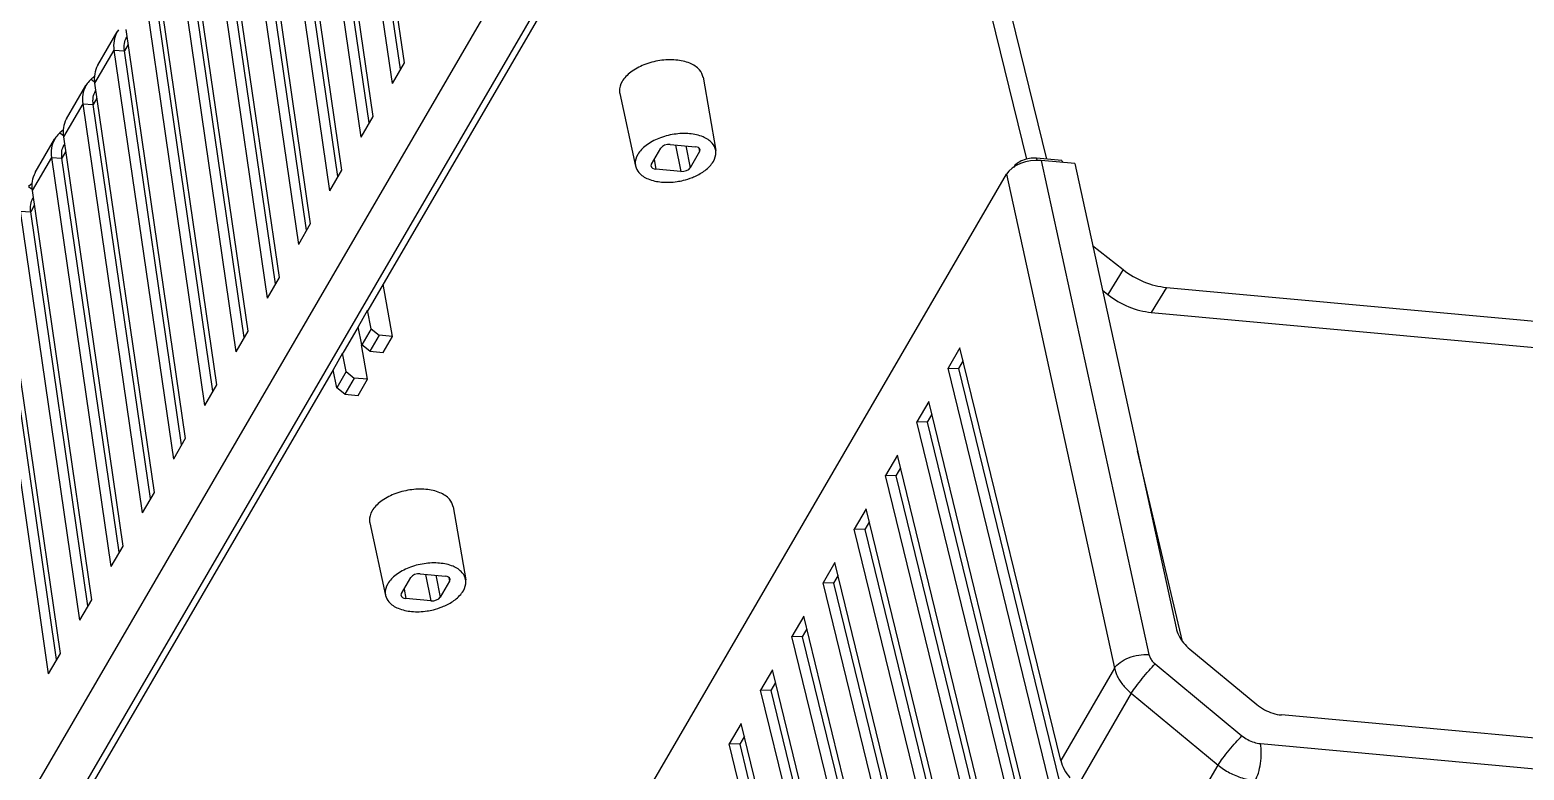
# Model space of a CAD drawing. Header units: millimetres. Extents: x 10368 to 13229, y -13270 to -11269.
# Drawn here: x 12623.4 to 12705.7, y -12717.3 to -12676.6 of the extents above; entities that cross this region are included whole.
import ezdxf

# ---------------------------------------------------------------- set-up
doc = ezdxf.new("R2010")
doc.units = ezdxf.units.MM

# ---------------------------------------------------------------- blocks, each defined once
blk = doc.blocks.new('u59')
at = {"color": 7, "linetype": 'Continuous'}
for p, q in [((-24.488, 572.292), (-113.002, 420.342)), ((-15.972, 528.755), (-104.502, 376.779)), ((-103.728, 382.626), (-21.745, 523.365)), ((-126.994, 451.706), (-379.207, 474.766)), ((-98.294, 451.74), (-103.842, 474.462)), ((-103.274, 474.463), (-97.72, 451.72)), ((-377.468, 472.924), (-128.15, 450.129)), ((-103.93, 473.337), (-98.377, 450.594)), ((-75.895, 431.109), (-51.793, 472.485)), ((-100.016, 448.783), (-105.564, 471.505)), ((-104.996, 471.506), (-99.443, 448.764)), ((-105.652, 470.38), (-100.099, 447.637)), ((-101.739, 445.827), (-107.287, 468.548)), ((-106.718, 468.55), (-101.165, 445.807)), ((-107.375, 467.423), (-101.821, 444.68)), ((-103.461, 442.87), (-109.009, 465.592)), ((-108.441, 465.593), (-102.888, 442.85)), ((-109.097, 464.467), (-103.544, 441.724)), ((-105.183, 439.913), (-110.731, 462.635)), ((-110.163, 462.636), (-104.61, 439.893)), ((-110.819, 461.51), (-105.266, 438.767)), ((-106.906, 436.957), (-112.454, 459.678)), ((-111.885, 459.68), (-106.332, 436.937)), ((-112.542, 458.553), (-106.988, 435.81)), ((-121.77, 457.847), (-124.658, 452.889)), ((-108.628, 434), (-114.176, 456.722)), ((-113.608, 456.723), (-108.055, 433.98)), ((-114.264, 455.596), (-108.711, 432.854)), ((-119.876, 448.935), (-116.921, 454.007)), ((-110.35, 431.043), (-115.898, 453.765)), ((-115.33, 453.766), (-109.777, 431.023)), ((-119.876, 448.935), (-124.658, 452.889)), ((-118.947, 447.551), (-115.985, 452.635)), ((-115.985, 452.635), (-110.433, 429.897)), ((-98.549, 451.301), (-98.294, 451.74)), ((-98.377, 450.594), (-97.72, 451.72)), ((-98.294, 451.74), (-97.72, 451.72)), ((-120.978, 427.952), (-368.604, 450.592)), ((-121.193, 447.32), (-125.975, 451.274)), ((-121.811, 426.575), (-369.534, 449.223)), ((-123.107, 446.507), (-126.79, 449.552)), ((-100.272, 448.345), (-100.016, 448.783)), ((-100.099, 447.637), (-99.443, 448.764)), ((-100.016, 448.783), (-99.443, 448.764)), ((-113.002, 420.342), (-118.947, 447.551)), ((-60.847, 446.734), (-60.19, 447.86)), ((-56.919, 425.326), (-60.19, 447.86)), ((-114.905, 419.583), (-120.85, 446.791)), ((-57.575, 424.2), (-60.847, 446.734)), ((-60.647, 447.076), (-57.496, 425.367)), ((-122.704, 446.074), (-120.215, 435.584)), ((-101.994, 445.388), (-101.739, 445.827)), ((-101.821, 444.68), (-101.165, 445.807)), ((-101.739, 445.827), (-101.165, 445.807)), ((-116.756, 419.752), (-122.345, 445.329)), ((-62.569, 443.777), (-61.913, 444.904)), ((-58.641, 422.37), (-61.913, 444.904)), ((-62.37, 444.12), (-59.218, 422.41)), ((-82.302, 442.75), (-81.786, 443.637)), ((-81.539, 442.431), (-81.786, 443.637)), ((-80.981, 442.39), (-81.278, 443.839)), ((-81.278, 443.839), (-79.889, 443.712)), ((-79.657, 443.442), (-80.173, 442.555)), ((-79.803, 443.191), (-79.889, 443.712)), ((-79.634, 443.549), (-79.657, 443.442)), ((-77.907, 439.549), (-78.774, 443.542)), ((-59.298, 421.243), (-62.569, 443.777)), ((-103.716, 442.431), (-103.461, 442.87)), ((-103.544, 441.724), (-102.888, 442.85)), ((-103.461, 442.87), (-102.888, 442.85)), ((-82.495, 438.655), (-83.191, 442.681)), ((-82.324, 442.635), (-82.302, 442.75)), ((-82.259, 442.555), (-82.302, 442.75)), ((-80.681, 442.352), (-82.07, 442.479)), ((-64.291, 440.821), (-63.635, 441.947)), ((-60.364, 419.413), (-63.635, 441.947)), ((-61.02, 418.286), (-64.291, 440.821)), ((-64.092, 441.163), (-60.94, 419.453)), ((-105.439, 439.475), (-105.183, 439.913)), ((-105.266, 438.767), (-104.61, 439.893)), ((-105.183, 439.913), (-104.61, 439.893)), ((-66.014, 437.864), (-65.357, 438.99)), ((-62.086, 416.456), (-65.357, 438.99)), ((-65.814, 438.206), (-62.663, 416.497)), ((-62.742, 415.33), (-66.014, 437.864)), ((-107.161, 436.518), (-106.906, 436.957)), ((-106.988, 435.81), (-106.332, 436.937)), ((-106.906, 436.957), (-106.332, 436.937)), ((-67.736, 434.907), (-67.08, 436.034)), ((-63.808, 413.499), (-67.08, 436.034)), ((-64.465, 412.373), (-67.736, 434.907)), ((-67.537, 435.25), (-64.385, 413.54)), ((-108.884, 433.561), (-108.628, 434)), ((-108.628, 434), (-108.055, 433.98)), ((-108.711, 432.854), (-108.055, 433.98)), ((-77.269, 432.525), (-77.786, 431.638)), ((-76.529, 432.457), (-77.269, 432.525)), ((-77.045, 431.57), (-76.529, 432.457)), ((-76.529, 432.457), (-76.091, 432.104)), ((-69.458, 431.951), (-68.802, 433.077)), ((-65.531, 410.543), (-68.802, 433.077)), ((-77.786, 431.638), (-77.445, 429.744)), ((-77.786, 431.638), (-77.045, 431.57)), ((-76.61, 431.213), (-77.045, 431.57)), ((-76.61, 431.213), (-76.091, 432.104)), ((-76.091, 432.104), (-75.895, 431.109)), ((-66.187, 409.416), (-69.458, 431.951)), ((-69.259, 432.293), (-66.107, 410.583)), ((-110.606, 430.605), (-110.35, 431.043)), ((-110.433, 429.897), (-109.777, 431.023)), ((-109.777, 431.023), (-110.35, 431.043)), ((-76.61, 431.213), (-76.409, 430.203)), ((-76.409, 430.203), (-75.895, 431.109)), ((-78.647, 430.16), (-79.164, 429.273)), ((-77.906, 430.092), (-78.647, 430.16)), ((-78.423, 429.205), (-77.906, 430.092)), ((-77.906, 430.092), (-77.469, 429.739)), ((-77.273, 428.743), (-76.422, 430.205)), ((-71.181, 428.994), (-70.525, 430.12)), ((-67.253, 407.586), (-70.525, 430.12)), ((-79.164, 429.273), (-78.645, 426.39)), ((-79.164, 429.273), (-78.423, 429.205)), ((-77.988, 428.848), (-78.423, 429.205)), ((-77.988, 428.848), (-77.469, 429.739)), ((-77.469, 429.739), (-77.273, 428.743)), ((-70.981, 429.336), (-67.83, 407.627)), ((-77.988, 428.848), (-77.787, 427.838)), ((-77.787, 427.838), (-77.273, 428.743)), ((-67.909, 406.46), (-71.181, 428.994)), ((-121.811, 426.575), (-120.978, 427.952)), ((-104.117, 382.662), (-77.8, 427.839)), ((-119.422, 425.592), (-118.589, 426.97)), ((-118.279, 426.724), (-118.589, 426.97)), ((-72.903, 426.037), (-72.247, 427.164)), ((-68.975, 404.629), (-72.247, 427.164)), ((-69.632, 403.503), (-72.903, 426.037)), ((-72.704, 426.379), (-69.552, 404.67)), ((-117.741, 424.259), (-119.422, 425.592)), ((-74.625, 423.08), (-73.969, 424.207)), ((-70.698, 401.673), (-73.969, 424.207)), ((-74.426, 423.423), (-71.274, 401.713)), ((-71.354, 400.546), (-74.625, 423.08)), ((-59.417, 422.068), (-59.218, 422.41)), ((-58.641, 422.37), (-59.218, 422.41)), ((-76.348, 420.124), (-75.692, 421.25)), ((-72.42, 398.716), (-75.692, 421.25)), ((-60.364, 419.413), (-59.298, 421.243)), ((-59.299, 420.852), (-59.105, 421.022)), ((-59.105, 421.022), (-59.297, 421.166)), ((-94.76, 418.736), (-95.056, 420.186)), ((-95.056, 420.186), (-93.668, 420.059)), ((-93.581, 419.538), (-93.668, 420.059)), ((-73.076, 397.59), (-76.348, 420.124)), ((-76.148, 420.466), (-72.997, 398.757)), ((-59.473, 420.245), (-60.539, 418.415)), ((-116.756, 419.752), (-114.905, 419.583)), ((-116.052, 419.591), (-116.08, 419.69)), ((-116.052, 419.591), (-114.642, 419.463)), ((-109.679, 396.914), (-115.196, 419.512)), ((-114.642, 419.463), (-114.671, 419.59)), ((-108.939, 398.403), (-114.095, 419.52)), ((-96.081, 419.096), (-95.564, 419.983)), ((-95.318, 418.777), (-95.564, 419.983)), ((-93.435, 419.789), (-93.952, 418.901)), ((-93.412, 419.896), (-93.435, 419.789)), ((-91.686, 415.896), (-92.553, 419.888)), ((-61.14, 419.111), (-60.94, 419.453)), ((-60.364, 419.413), (-60.94, 419.453)), ((-96.274, 415.002), (-96.97, 419.028)), ((-96.103, 418.982), (-96.081, 419.096)), ((-96.037, 418.901), (-96.081, 419.096)), ((-94.46, 418.699), (-95.849, 418.826)), ((-78.07, 417.167), (-77.414, 418.293)), ((-74.142, 395.759), (-77.414, 418.293)), ((-62.086, 416.456), (-61.02, 418.286)), ((-61.021, 417.895), (-60.828, 418.065)), ((-60.828, 418.065), (-61.02, 418.209)), ((-74.799, 394.633), (-78.07, 417.167)), ((-77.871, 417.509), (-74.719, 395.8)), ((-61.195, 417.288), (-62.261, 415.458)), ((-62.862, 416.154), (-62.663, 416.497)), ((-62.086, 416.456), (-62.663, 416.497)), ((-79.792, 414.21), (-79.136, 415.337)), ((-75.865, 392.803), (-79.136, 415.337)), ((-63.808, 413.499), (-62.742, 415.33)), ((-62.743, 414.938), (-62.55, 415.109)), ((-62.55, 415.109), (-62.742, 415.252)), ((-79.593, 414.553), (-76.441, 392.843)), ((-62.917, 414.332), (-63.984, 412.501)), ((-76.521, 391.676), (-79.792, 414.21)), ((-64.584, 413.198), (-64.385, 413.54)), ((-63.808, 413.499), (-64.385, 413.54))]:
    blk.add_line(p, q, dxfattribs=at)
for centre, radius, start, end in [((-61.736, 419.114), 1.387, 324.23487, 329.7112), ((-61.776, 419.143), 1.436, 311.3546, 324.22084), ((-63.498, 416.187), 1.436, 311.3546, 324.22084), ((-63.459, 416.158), 1.387, 324.23487, 329.7112), ((-65.181, 413.201), 1.387, 324.23487, 329.7112)]:
    blk.add_arc(centre, radius, start, end, dxfattribs=at)
for centre, major_axis, ratio, start_param, end_param in [((-81.415, 443.603), (0.393, 0.076), 0.576695, 1.102984, 2.673476), ((-80.027, 443.476), (0.393, 0.077), 0.576412, -0.013369, 1.102319), ((-81.932, 442.716), (0.393, 0.077), 0.576412, -3.123309, -2.039273), ((-80.544, 442.589), (0.393, 0.076), 0.576695, -2.038608, -0.468117), ((-120.434, 425.142), (3.023, -1.765), 0.73023, 1.377651, 2.140132), ((-121.267, 423.764), (3.023, -1.765), 0.73023, 1.377651, 2.140132), ((-114.391, 420.471), (1.473, 0.286), 0.577437, -2.036861, -0.467967), ((-95.194, 419.949), (0.393, 0.076), 0.576695, 1.102984, 2.673476), ((-93.806, 419.822), (0.393, 0.077), 0.576412, -0.013369, 1.102319), ((-95.711, 419.062), (0.393, 0.077), 0.576412, -3.123309, -2.039273), ((-94.322, 418.935), (0.393, 0.076), 0.576695, -2.038608, -0.468117)]:
    blk.add_ellipse(centre, major_axis=major_axis, ratio=ratio, start_param=start_param, end_param=end_param, dxfattribs=at)
for points, start_tangent, end_tangent in [([(-126.702, 453.743), (-126.878, 453.326), (-126.995, 452.796), (-127.035, 452.229), (-126.994, 451.706)], (-0.503348, -0.864084), (0.168222, -0.985749)), ([(-124.658, 452.889), (-125.292, 453.309), (-125.989, 453.6), (-126.702, 453.743)], (-0.777148, 0.629317), (-0.995861, 0.09089)), ([(-116.176, 453.129), (-116.495, 453.594)], (-0.469796, 0.882775), (-0.647144, 0.762368)), ([(-115.985, 452.635), (-116.176, 453.129)], (-0.237205, 0.97146), (-0.469796, 0.882775)), ([(-124.658, 452.889), (-124.923, 452.509), (-125.265, 452.071), (-125.634, 451.638), (-125.975, 451.274)], (-0.540471, -0.841363), (-0.707093, -0.70712)), ([(-125.975, 451.274), (-126.29, 451.487), (-126.638, 451.634), (-126.994, 451.706)], (-0.770578, 0.637346), (-0.995877, 0.09071)), ([(-126.79, 449.552), (-127.211, 449.836), (-127.674, 450.033), (-128.15, 450.129)], (-0.77073, 0.637162), (-0.995846, 0.091049)), ([(-119.876, 448.935), (-120.141, 448.556), (-120.482, 448.117), (-120.851, 447.685), (-121.193, 447.32)], (-0.540471, -0.841363), (-0.707093, -0.707121)), ([(-118.947, 447.551), (-119.017, 447.785), (-119.123, 448.026), (-119.264, 448.269), (-119.44, 448.506), (-119.645, 448.73), (-119.876, 448.935)], (-0.228174, 0.97362), (-0.77885, 0.62721)), ([(-120.85, 446.791), (-120.876, 446.881), (-120.914, 446.973), (-120.966, 447.066), (-121.031, 447.156), (-121.107, 447.242), (-121.193, 447.32)], (-0.213477, 0.976948), (-0.770732, 0.637159)), ([(-118.947, 447.551), (-119.254, 447.238), (-119.723, 446.983), (-120.284, 446.827), (-120.85, 446.791)], (-0.535877, -0.844296), (-0.998608, 0.052737)), ([(-122.345, 445.329), (-122.495, 445.751), (-122.755, 446.152), (-123.107, 446.507)], (-0.213464, 0.976951), (-0.770719, 0.637175)), ([(-82.047, 444.111), (-82.607, 443.781), (-83.062, 443.286)], (-0.911823, -0.410583), (-0.503348, -0.864084)), ([(-81.409, 444.329), (-81.904, 444.171), (-82.047, 444.111)], (-0.971311, -0.237814), (-0.911823, -0.410583)), ([(-78.959, 443.902), (-79.466, 444.252), (-80.204, 444.426), (-81.06, 444.398), (-81.409, 444.329)], (-0.64042, 0.768025), (-0.971311, -0.237814)), ([(-78.775, 443.54), (-78.959, 443.902)], (-0.224069, 0.974573), (-0.64042, 0.768025)), ([(-83.062, 443.286), (-83.2, 442.763), (-83.19, 442.683)], (-0.503348, -0.864084), (0.182314, -0.98324)), ([(-78.897, 442.905), (-78.759, 443.429), (-78.775, 443.54)], (0.503348, 0.864084), (-0.224069, 0.974573)), ([(-83.19, 442.683), (-83, 442.29), (-82.493, 441.94), (-81.755, 441.765), (-80.898, 441.794), (-80.055, 442.02), (-79.352, 442.411), (-78.897, 442.905)], (0.182314, -0.98324), (0.503348, 0.864084)), ([(-78.034, 438.888), (-77.891, 439.432), (-77.908, 439.548)], (0.503348, 0.864084), (-0.22405, 0.974578)), ([(-82.494, 438.657), (-82.298, 438.249), (-81.77, 437.885), (-81.003, 437.704), (-80.113, 437.733), (-79.236, 437.969), (-78.507, 438.375), (-78.034, 438.888)], (0.18231, -0.983241), (0.503348, 0.864084)), ([(-59.218, 422.41), (-59.22, 422.016), (-59.341, 421.663), (-59.353, 421.643)], (0.143668, -0.989626), (-0.504105, -0.863642)), ([(-59.473, 420.245), (-59.458, 420.272), (-59.299, 420.731), (-59.297, 421.243)], (0.504103, 0.863643), (-0.143668, 0.989626)), ([(-95.826, 420.457), (-96.386, 420.127), (-96.841, 419.633)], (-0.911823, -0.410583), (-0.503348, -0.864084)), ([(-95.187, 420.676), (-95.683, 420.518), (-95.826, 420.457)], (-0.971311, -0.237814), (-0.911823, -0.410583)), ([(-92.737, 420.248), (-93.245, 420.599), (-93.983, 420.773), (-94.839, 420.744), (-95.187, 420.676)], (-0.64042, 0.768025), (-0.971311, -0.237814)), ([(-92.554, 419.887), (-92.737, 420.248)], (-0.224069, 0.974573), (-0.64042, 0.768025)), ([(-114.642, 419.463), (-114.265, 419.475)], (0.995846, -0.091048), (0.989176, 0.146733)), ([(-114.265, 419.475), (-113.888, 419.576)], (0.989176, 0.146733), (0.929143, 0.369721)), ([(-113.888, 419.576), (-113.576, 419.749), (-113.374, 419.969)], (0.929143, 0.369721), (0.503348, 0.864084)), ([(-96.841, 419.633), (-96.979, 419.109), (-96.969, 419.029)], (-0.503348, -0.864084), (0.182314, -0.98324)), ([(-96.969, 419.029), (-96.779, 418.636), (-96.271, 418.286), (-95.533, 418.112), (-94.677, 418.14), (-93.833, 418.367), (-93.131, 418.757), (-92.675, 419.252)], (0.182314, -0.98324), (0.503348, 0.864084)), ([(-92.675, 419.252), (-92.537, 419.776), (-92.554, 419.887)], (0.503348, 0.864084), (-0.224069, 0.974573)), ([(-60.94, 419.453), (-60.942, 419.06), (-61.064, 418.706), (-61.075, 418.686)], (0.143668, -0.989626), (-0.504105, -0.863642)), ([(-60.539, 418.415), (-60.524, 418.442), (-60.365, 418.901), (-60.363, 419.413)], (0.504107, 0.863641), (-0.143668, 0.989626)), ([(-61.195, 417.288), (-61.18, 417.315), (-61.022, 417.774), (-61.019, 418.286)], (0.504103, 0.863643), (-0.143668, 0.989626)), ([(-91.813, 415.235), (-91.67, 415.778), (-91.687, 415.894)], (0.503348, 0.864084), (-0.22405, 0.974578)), ([(-62.663, 416.497), (-62.664, 416.103), (-62.786, 415.75), (-62.798, 415.729)], (0.143668, -0.989626), (-0.504105, -0.863642)), ([(-62.261, 415.458), (-62.246, 415.485), (-62.088, 415.944), (-62.086, 416.456)], (0.504107, 0.863641), (-0.143668, 0.989626)), ([(-96.273, 415.003), (-96.076, 414.596), (-95.549, 414.231), (-94.782, 414.05), (-93.892, 414.08), (-93.015, 414.316), (-92.286, 414.721), (-91.813, 415.235)], (0.18231, -0.983241), (0.503348, 0.864084)), ([(-62.917, 414.332), (-62.902, 414.358), (-62.744, 414.818), (-62.742, 415.33)], (0.504103, 0.863643), (-0.143668, 0.989626)), ([(-64.385, 413.54), (-64.387, 413.146), (-64.508, 412.793), (-64.52, 412.772)], (0.143668, -0.989626), (-0.504105, -0.863642)), ([(-63.984, 412.502), (-63.968, 412.528), (-63.81, 412.987), (-63.808, 413.499)], (0.504107, 0.863641), (-0.143668, 0.989626))]:
    blk.add_spline(points, degree=3, dxfattribs=dict(at, start_tangent=start_tangent, end_tangent=end_tangent))

msp = doc.modelspace()

# ---------------------------------------------------------------- block references
at = {"rotation": 180}
msp.add_blockref('u59', (12564.199, -12264.161), dxfattribs=at)

doc.saveas('drawing.dxf')
